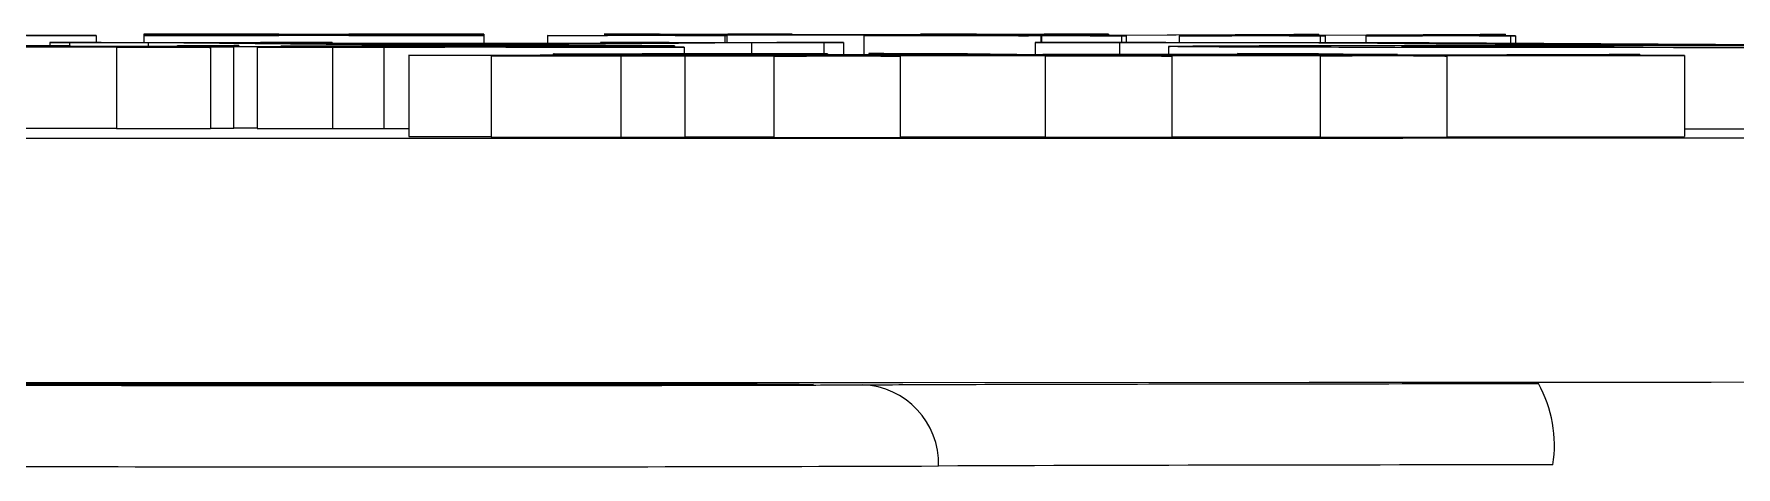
# Model space of a CAD drawing. Header units: millimetres. Extents: x 2063 to 4500, y 825 to 2548.
# Drawn here: x 3210.17 to 3231.14, y 1630.28 to 1635.62 of the extents above; entities that cross this region are included whole.
import ezdxf

# ---------------------------------------------------------------- set-up
doc = ezdxf.new("R2010")
doc.units = ezdxf.units.MM

msp = doc.modelspace()

# ---------------------------------------------------------------- linework, layer by layer
at = {"color": 7, "linetype": 'Continuous', "lineweight": 25}
for p, q in [((3210.93, 1635.599), (3208.508, 1635.598)), ((3209.913, 1635.476), (3210.606, 1635.477)), ((3210.361, 1635.512), (3210.361, 1635.513)), ((3210.361, 1635.513), (3213.84, 1635.513)), ((3210.603, 1635.512), (3210.361, 1635.512)), ((3210.361, 1635.512), (3210.361, 1635.477)), ((3210.585, 1635.599), (3210.893, 1635.599)), ((3210.603, 1635.512), (3210.603, 1635.477)), ((3210.606, 1635.477), (3210.606, 1635.467)), ((3210.893, 1635.599), (3210.93, 1635.599)), ((3210.93, 1635.599), (3210.93, 1635.513)), ((3211.518, 1635.617), (3211.518, 1635.618)), ((3211.518, 1635.618), (3215.71, 1635.618)), ((3212.715, 1635.617), (3211.518, 1635.617)), ((3211.518, 1635.617), (3211.518, 1635.6)), ((3211.518, 1635.599), (3211.518, 1635.6)), ((3211.518, 1635.6), (3212.715, 1635.6)), ((3215.71, 1635.599), (3211.518, 1635.599)), ((3211.518, 1635.599), (3211.518, 1635.513)), ((3214.646, 1635.483), (3211.574, 1635.51)), ((3211.574, 1635.51), (3211.574, 1635.467)), ((3211.936, 1635.478), (3212.687, 1635.479)), ((3211.936, 1635.467), (3211.936, 1635.478)), ((3212.687, 1635.479), (3212.629, 1635.476)), ((3212.629, 1635.476), (3212.629, 1635.469)), ((3212.687, 1635.479), (3212.687, 1635.465)), ((3212.715, 1635.617), (3212.715, 1635.6)), ((3212.95, 1635.51), (3213.756, 1635.502)), ((3213.183, 1635.6), (3213.183, 1635.616)), ((3213.84, 1635.512), (3213.516, 1635.512)), ((3213.516, 1635.512), (3213.516, 1635.504)), ((3213.756, 1635.502), (3217.391, 1635.502)), ((3213.837, 1635.501), (3215.452, 1635.486)), ((3217.229, 1635.501), (3213.837, 1635.501)), ((3213.84, 1635.513), (3213.84, 1635.512)), ((3213.84, 1635.512), (3213.84, 1635.502)), ((3214.046, 1635.616), (3214.046, 1635.6)), ((3215.71, 1635.617), (3214.514, 1635.617)), ((3214.514, 1635.617), (3214.514, 1635.6)), ((3214.514, 1635.6), (3215.71, 1635.6)), ((3215.856, 1635.483), (3214.646, 1635.483)), ((3214.646, 1635.483), (3214.646, 1635.463)), ((3215.452, 1635.486), (3215.533, 1635.486)), ((3215.533, 1635.486), (3217.229, 1635.501)), ((3215.71, 1635.618), (3215.71, 1635.617)), ((3215.71, 1635.617), (3215.71, 1635.6)), ((3215.71, 1635.6), (3215.71, 1635.599)), ((3215.71, 1635.599), (3215.71, 1635.502)), ((3219.009, 1635.51), (3215.856, 1635.483)), ((3218.678, 1635.598), (3216.494, 1635.599)), ((3216.494, 1635.599), (3216.521, 1635.599)), ((3216.494, 1635.599), (3216.494, 1635.502)), ((3216.521, 1635.599), (3216.729, 1635.599)), ((3217.148, 1635.512), (3217.148, 1635.513)), ((3217.148, 1635.513), (3220.142, 1635.513)), ((3217.391, 1635.512), (3217.148, 1635.512)), ((3217.148, 1635.512), (3217.148, 1635.502)), ((3217.191, 1635.617), (3217.22, 1635.618)), ((3217.451, 1635.617), (3217.191, 1635.617)), ((3217.22, 1635.618), (3219.508, 1635.617)), ((3217.233, 1635.6), (3217.883, 1635.616)), ((3217.391, 1635.512), (3217.391, 1635.502)), ((3217.391, 1635.502), (3218.119, 1635.509)), ((3217.426, 1635.475), (3218.061, 1635.473)), ((3217.451, 1635.617), (3217.451, 1635.606)), ((3217.883, 1635.616), (3217.878, 1635.616)), ((3218.061, 1635.473), (3218.061, 1635.455)), ((3218.356, 1635.607), (3218.066, 1635.6)), ((3221.425, 1635.607), (3218.356, 1635.607)), ((3218.715, 1635.616), (3218.383, 1635.608)), ((3218.383, 1635.608), (3221.452, 1635.607)), ((3218.497, 1635.599), (3218.705, 1635.599)), ((3218.705, 1635.599), (3218.678, 1635.598)), ((3218.678, 1635.598), (3218.678, 1635.513)), ((3218.705, 1635.599), (3218.705, 1635.513)), ((3218.715, 1635.616), (3218.715, 1635.608)), ((3219.009, 1635.51), (3219.009, 1635.364)), ((3219.48, 1635.617), (3219.219, 1635.617)), ((3219.219, 1635.617), (3219.219, 1635.608)), ((3219.508, 1635.617), (3219.48, 1635.617)), ((3219.48, 1635.617), (3219.48, 1635.608)), ((3219.508, 1635.617), (3219.508, 1635.608)), ((3220.142, 1635.512), (3219.899, 1635.512)), ((3219.899, 1635.512), (3219.899, 1635.374)), ((3220.142, 1635.513), (3220.142, 1635.512)), ((3220.142, 1635.512), (3220.142, 1635.364)), ((3220.395, 1635.598), (3220.422, 1635.599)), ((3222.579, 1635.598), (3220.395, 1635.598)), ((3220.395, 1635.598), (3220.395, 1635.365)), ((3220.422, 1635.599), (3220.63, 1635.599)), ((3221.092, 1635.616), (3221.121, 1635.617)), ((3221.352, 1635.616), (3221.092, 1635.616)), ((3221.092, 1635.616), (3221.092, 1635.607)), ((3221.121, 1635.617), (3223.409, 1635.617)), ((3221.134, 1635.599), (3221.425, 1635.607)), ((3221.352, 1635.616), (3221.352, 1635.607)), ((3221.452, 1635.607), (3221.783, 1635.615)), ((3221.783, 1635.615), (3221.779, 1635.616)), ((3222.616, 1635.615), (3221.966, 1635.599)), ((3222.093, 1635.599), (3222.095, 1635.599)), ((3222.095, 1635.599), (3222.299, 1635.598)), ((3222.505, 1635.512), (3222.505, 1635.514)), ((3222.505, 1635.514), (3227.359, 1635.514)), ((3223.545, 1635.512), (3222.505, 1635.512)), ((3222.505, 1635.512), (3222.505, 1635.366)), ((3222.581, 1635.598), (3222.579, 1635.598)), ((3222.579, 1635.514), (3222.579, 1635.598)), ((3223.567, 1635.597), (3222.581, 1635.598)), ((3222.581, 1635.598), (3222.581, 1635.514)), ((3222.794, 1635.599), (3225.692, 1635.616)), ((3223.16, 1635.599), (3223.114, 1635.599)), ((3223.38, 1635.616), (3223.12, 1635.616)), ((3223.12, 1635.616), (3223.12, 1635.601)), ((3225.102, 1635.61), (3223.16, 1635.599)), ((3223.409, 1635.617), (3223.38, 1635.616)), ((3223.38, 1635.616), (3223.38, 1635.603)), ((3223.409, 1635.617), (3223.409, 1635.603)), ((3223.472, 1635.598), (3223.627, 1635.598)), ((3223.545, 1635.512), (3223.545, 1635.366)), ((3223.627, 1635.598), (3223.567, 1635.597)), ((3223.567, 1635.597), (3223.567, 1635.514)), ((3223.627, 1635.598), (3223.627, 1635.514)), ((3224.281, 1635.597), (3224.341, 1635.598)), ((3226.017, 1635.596), (3224.281, 1635.597)), ((3224.281, 1635.597), (3224.281, 1635.514)), ((3224.341, 1635.598), (3224.493, 1635.598)), ((3224.929, 1635.598), (3225.204, 1635.61)), ((3225.204, 1635.61), (3225.102, 1635.61)), ((3225.102, 1635.61), (3225.102, 1635.606)), ((3230.345, 1635.482), (3225.279, 1635.509)), ((3225.753, 1635.601), (3225.643, 1635.598)), ((3225.692, 1635.616), (3225.998, 1635.616)), ((3227.429, 1635.61), (3225.753, 1635.601)), ((3225.998, 1635.616), (3225.782, 1635.604)), ((3225.782, 1635.604), (3225.884, 1635.604)), ((3225.884, 1635.604), (3227.99, 1635.615)), ((3225.923, 1635.597), (3226.077, 1635.597)), ((3225.998, 1635.616), (3225.998, 1635.604)), ((3226.077, 1635.597), (3226.017, 1635.596)), ((3226.017, 1635.596), (3226.017, 1635.514)), ((3226.077, 1635.597), (3226.077, 1635.514)), ((3226.578, 1635.596), (3226.637, 1635.597)), ((3228.365, 1635.595), (3226.578, 1635.596)), ((3226.578, 1635.596), (3226.578, 1635.514)), ((3226.637, 1635.597), (3226.792, 1635.597)), ((3227.277, 1635.597), (3227.531, 1635.61)), ((3227.359, 1635.514), (3232.926, 1635.483)), ((3227.531, 1635.61), (3227.429, 1635.61)), ((3227.429, 1635.61), (3227.429, 1635.605)), ((3227.99, 1635.615), (3228.296, 1635.615)), ((3228.296, 1635.615), (3227.992, 1635.597)), ((3228.221, 1635.596), (3228.425, 1635.596)), ((3228.296, 1635.615), (3228.296, 1635.596)), ((3228.425, 1635.596), (3228.365, 1635.595)), ((3228.365, 1635.595), (3228.365, 1635.509)), ((3228.425, 1635.596), (3228.425, 1635.508)), ((3213.265, 1635.462), (3206.272, 1635.462)), ((3206.619, 1635.459), (3211.473, 1635.459)), ((3211.589, 1635.459), (3209.566, 1635.459)), ((3210.26, 1635.466), (3209.971, 1635.463)), ((3209.971, 1635.463), (3211.358, 1635.463)), ((3211.936, 1635.466), (3210.26, 1635.466)), ((3210.26, 1635.466), (3210.26, 1635.463)), ((3210.606, 1635.467), (3211.936, 1635.467)), ((3211.184, 1635.454), (3211.589, 1635.455)), ((3212.34, 1635.453), (3211.184, 1635.454)), ((3211.184, 1635.454), (3211.184, 1634.454)), ((3211.473, 1635.459), (3211.936, 1635.46)), ((3211.589, 1635.455), (3211.589, 1635.459)), ((3212.687, 1635.465), (3211.936, 1635.466)), ((3211.936, 1635.466), (3211.936, 1635.46)), ((3211.936, 1635.46), (3212.629, 1635.459)), ((3212.629, 1635.459), (3212.282, 1635.458)), ((3212.34, 1635.453), (3212.34, 1634.453)), ((3212.629, 1635.469), (3212.687, 1635.465)), ((3212.629, 1634.459), (3212.629, 1635.459)), ((3212.745, 1635.463), (3213.265, 1635.462)), ((3213.843, 1635.453), (3212.918, 1635.455)), ((3212.918, 1635.455), (3215.23, 1635.455)), ((3212.918, 1635.455), (3212.918, 1634.455)), ((3213.265, 1635.47), (3213.207, 1635.47)), ((3213.207, 1635.462), (3213.207, 1635.47)), ((3215.23, 1635.471), (3213.265, 1635.47)), ((3213.265, 1635.47), (3213.265, 1635.463)), ((3214.074, 1635.462), (3213.265, 1635.463)), ((3213.265, 1635.463), (3215.23, 1635.463)), ((3213.265, 1635.463), (3213.265, 1635.462)), ((3213.265, 1635.462), (3213.265, 1635.455)), ((3214.478, 1635.455), (3213.843, 1635.453)), ((3213.843, 1635.453), (3213.843, 1634.453)), ((3214.594, 1635.463), (3214.074, 1635.462)), ((3214.074, 1635.462), (3214.074, 1635.455)), ((3218.177, 1635.455), (3214.478, 1635.455)), ((3214.478, 1635.455), (3214.478, 1634.455)), ((3215.23, 1635.463), (3214.594, 1635.463)), ((3214.594, 1635.463), (3214.594, 1635.455)), ((3216.239, 1635.355), (3214.787, 1635.357)), ((3214.787, 1635.357), (3214.787, 1634.357)), ((3215.23, 1635.463), (3215.23, 1635.471)), ((3215.23, 1635.455), (3215.23, 1635.463)), ((3215.802, 1635.35), (3219.341, 1635.351)), ((3217.4, 1635.347), (3215.802, 1635.35)), ((3215.802, 1635.35), (3215.802, 1634.35)), ((3215.981, 1635.472), (3215.981, 1635.463)), ((3215.981, 1635.463), (3216.039, 1635.463)), ((3217.946, 1635.463), (3215.981, 1635.463)), ((3215.981, 1635.463), (3215.981, 1635.455)), ((3215.981, 1635.455), (3216.27, 1635.455)), ((3216.722, 1635.357), (3216.239, 1635.355)), ((3216.239, 1635.355), (3216.239, 1635.35)), ((3216.565, 1635.373), (3216.565, 1635.35)), ((3217.194, 1635.361), (3216.58, 1635.357)), ((3216.58, 1635.357), (3222.095, 1635.36)), ((3217.24, 1635.364), (3216.611, 1635.372)), ((3216.611, 1635.372), (3216.611, 1635.357)), ((3216.709, 1635.363), (3217.24, 1635.364)), ((3217.952, 1635.361), (3216.709, 1635.363)), ((3228.496, 1635.361), (3216.722, 1635.357)), ((3216.722, 1635.357), (3216.722, 1635.35)), ((3216.963, 1635.361), (3217.194, 1635.361)), ((3217.194, 1635.361), (3217.194, 1635.358)), ((3218.186, 1635.35), (3217.4, 1635.347)), ((3217.4, 1635.347), (3217.4, 1634.347)), ((3217.426, 1635.464), (3217.946, 1635.463)), ((3217.541, 1635.371), (3218.17, 1635.364)), ((3217.657, 1635.456), (3218.177, 1635.455)), ((3217.946, 1635.463), (3217.946, 1635.455)), ((3218.448, 1635.363), (3217.952, 1635.361)), ((3217.952, 1635.361), (3217.952, 1635.358)), ((3218.17, 1635.364), (3221.643, 1635.365)), ((3218.177, 1635.455), (3218.177, 1635.364)), ((3219.411, 1635.35), (3218.186, 1635.35)), ((3218.186, 1635.35), (3218.186, 1634.35)), ((3221.715, 1635.364), (3218.448, 1635.363)), ((3218.448, 1635.363), (3218.448, 1635.358)), ((3218.954, 1635.355), (3219.901, 1635.356)), ((3218.954, 1635.355), (3218.954, 1635.351)), ((3219.282, 1635.346), (3219.686, 1635.347)), ((3220.839, 1635.345), (3219.282, 1635.346)), ((3219.282, 1635.346), (3219.282, 1634.346)), ((3219.686, 1635.347), (3219.411, 1635.35)), ((3219.411, 1635.35), (3219.411, 1635.346)), ((3219.886, 1635.374), (3219.945, 1635.373)), ((3219.945, 1635.373), (3219.945, 1635.364)), ((3220.228, 1635.351), (3222.678, 1635.352)), ((3222.747, 1635.352), (3220.297, 1635.351)), ((3220.456, 1635.379), (3221.409, 1635.38)), ((3220.456, 1635.379), (3220.456, 1635.365)), ((3220.839, 1635.345), (3220.839, 1634.345)), ((3222.095, 1635.36), (3221.715, 1635.364)), ((3221.715, 1635.364), (3221.715, 1635.359)), ((3222.298, 1635.356), (3223.251, 1635.357)), ((3222.298, 1635.356), (3222.298, 1635.352)), ((3222.526, 1635.365), (3225.863, 1635.367)), ((3225.935, 1635.366), (3222.598, 1635.364)), ((3222.598, 1635.364), (3222.978, 1635.36)), ((3222.627, 1635.347), (3223.032, 1635.348)), ((3224.188, 1635.346), (3222.627, 1635.347)), ((3222.627, 1635.347), (3222.627, 1634.347)), ((3223.032, 1635.348), (3222.747, 1635.352)), ((3222.747, 1635.352), (3222.747, 1635.347)), ((3222.978, 1635.36), (3228.424, 1635.362)), ((3223.561, 1635.353), (3226.081, 1635.354)), ((3226.15, 1635.353), (3223.631, 1635.352)), ((3224.148, 1635.465), (3224.148, 1635.366)), ((3224.188, 1635.346), (3224.188, 1634.346)), ((3224.997, 1635.377), (3225.855, 1635.379)), ((3225.863, 1635.367), (3224.997, 1635.377)), ((3224.997, 1635.377), (3224.997, 1635.366)), ((3225.691, 1635.358), (3226.641, 1635.359)), ((3225.691, 1635.358), (3225.691, 1635.353)), ((3226.97, 1635.365), (3225.935, 1635.366)), ((3225.935, 1635.366), (3225.935, 1635.361)), ((3226.019, 1635.348), (3226.412, 1635.35)), ((3227.579, 1635.347), (3226.019, 1635.348)), ((3226.019, 1635.348), (3226.019, 1634.348)), ((3226.412, 1635.35), (3226.15, 1635.353)), ((3226.15, 1635.353), (3226.15, 1635.349)), ((3226.965, 1635.354), (3229.279, 1635.355)), ((3226.97, 1635.365), (3226.97, 1635.361)), ((3230.507, 1635.354), (3227.034, 1635.353)), ((3227.579, 1635.347), (3227.579, 1634.347)), ((3228.306, 1635.364), (3228.306, 1635.362)), ((3228.637, 1635.359), (3228.496, 1635.361)), ((3228.496, 1635.361), (3228.496, 1635.355)), ((3228.909, 1635.359), (3228.637, 1635.359)), ((3228.637, 1635.359), (3228.637, 1635.355)), ((3228.909, 1635.359), (3228.909, 1635.355)), ((3229.279, 1635.355), (3229.867, 1635.355)), ((3229.577, 1635.364), (3229.577, 1635.355)), ((3229.867, 1635.355), (3230.507, 1635.354)), ((3229.957, 1635.365), (3229.957, 1635.355)), ((3230.507, 1635.354), (3230.507, 1634.354)), ((3209.624, 1634.459), (3211.184, 1634.459)), ((3211.184, 1634.454), (3212.34, 1634.453)), ((3212.34, 1634.458), (3212.629, 1634.459)), ((3212.629, 1634.462), (3212.918, 1634.462)), ((3212.918, 1634.455), (3213.843, 1634.453)), ((3213.843, 1634.453), (3214.478, 1634.455)), ((3214.478, 1634.455), (3214.787, 1634.455)), ((3214.787, 1634.357), (3215.802, 1634.355)), ((3215.802, 1634.35), (3217.4, 1634.347)), ((3217.4, 1634.347), (3218.186, 1634.35)), ((3218.186, 1634.35), (3219.282, 1634.35)), ((3219.282, 1634.346), (3220.839, 1634.345)), ((3220.839, 1634.351), (3222.627, 1634.351)), ((3222.627, 1634.347), (3224.188, 1634.346)), ((3224.188, 1634.352), (3226.019, 1634.353)), ((3226.019, 1634.348), (3227.579, 1634.347)), ((3227.579, 1634.353), (3230.507, 1634.354))]:
    msp.add_line(p, q, dxfattribs=at)
at = {"color": 7, "linetype": 'Continuous', "lineweight": 25, "flags": 128}
for points in [[(3148.396, 1631.42), (3150.47, 1631.41), (3152.864, 1631.4), (3155.565, 1631.391), (3158.56, 1631.382), (3161.834, 1631.374), (3165.371, 1631.367), (3169.153, 1631.359), (3173.161, 1631.353), (3177.376, 1631.347), (3181.776, 1631.342), (3186.339, 1631.337), (3191.043, 1631.333), (3195.865, 1631.33), (3200.779, 1631.327), (3205.762, 1631.326), (3210.789, 1631.325), (3215.835, 1631.325), (3220.875, 1631.325), (3225.883, 1631.327), (3230.835, 1631.329), (3235.706, 1631.331)], [(3210.07, 1631.307), (3210.896, 1631.309), (3211.973, 1631.311), (3213.227, 1631.312), (3214.573, 1631.312), (3215.919, 1631.312), (3217.173, 1631.311), (3218.25, 1631.309), (3219.077, 1631.307), (3219.596, 1631.304), (3219.773, 1631.301), (3219.596, 1631.298), (3219.077, 1631.296), (3218.25, 1631.293), (3217.173, 1631.291), (3215.919, 1631.29), (3214.573, 1631.29), (3213.227, 1631.29), (3211.973, 1631.291), (3210.896, 1631.293), (3210.07, 1631.296)]]:
    msp.add_lwpolyline(points, dxfattribs=at)
at = {"color": 7, "linetype": 'Continuous', "lineweight": 25}
for centre, radius, start, end in [((3220.343, 1630.326), 0.971, 358.1826, 87.9964), ((3227.343, 1630.551), 1.561, 351.0968, 29.1481), ((3214.573, 3622.599), 1992.314, 269.806162, 270.193839), ((3228.447, -244.776), 1875.085, 89.986579, 90.217963)]:
    msp.add_arc(centre, radius, start, end, dxfattribs=at)
for points, knots in [([(3210.073, 1635.6), (3210.085, 1635.6), (3210.105, 1635.6), (3210.187, 1635.599), (3210.282, 1635.599), (3210.42, 1635.599), (3210.524, 1635.599), (3210.585, 1635.599)], [0, 0, 0, 0, 0.282665, 0.424863, 0.567605, 0.744514, 1, 1, 1, 1]), ([(3211.574, 1635.51), (3211.532, 1635.51), (3211.448, 1635.511), (3211.262, 1635.511), (3211.002, 1635.512), (3210.775, 1635.512), (3210.641, 1635.512), (3210.603, 1635.512)], [0, 0, 0, 0, 0.25387, 0.509596, 0.715202, 0.920342, 1, 1, 1, 1]), ([(3213.183, 1635.616), (3213.18, 1635.616), (3213.174, 1635.617), (3213.117, 1635.617), (3213.021, 1635.617), (3212.883, 1635.617), (3212.775, 1635.617), (3212.715, 1635.617)], [0, 0, 0, 0, 0.210223, 0.375759, 0.542534, 0.746796, 1, 1, 1, 1]), ([(3212.715, 1635.6), (3212.785, 1635.6), (3212.901, 1635.6), (3213.039, 1635.6), (3213.124, 1635.6), (3213.176, 1635.6), (3213.18, 1635.6), (3213.183, 1635.6)], [0, 0, 0, 0, 0.2944044, 0.4877252, 0.6436082, 0.7993468, 1, 1, 1, 1]), ([(3213.516, 1635.512), (3213.429, 1635.512), (3213.289, 1635.512), (3213.12, 1635.512), (3213.013, 1635.512), (3212.94, 1635.512), (3212.889, 1635.511), (3212.876, 1635.511), (3212.869, 1635.511)], [0, 0, 0, 0, 0.25713, 0.418126, 0.515419, 0.613557, 0.771961, 1, 1, 1, 1]), ([(3212.869, 1635.511), (3212.87, 1635.511), (3212.873, 1635.51), (3212.888, 1635.51), (3212.925, 1635.51), (3212.95, 1635.51)], [0, 0, 0, 0, 0.25103, 0.502225, 1, 1, 1, 1]), ([(3213.207, 1635.47), (3213.804, 1635.471), (3214.823, 1635.472), (3216.288, 1635.473), (3217.045, 1635.474), (3217.426, 1635.475)], [0, 0, 0, 0, 0.41234, 0.704495, 1, 1, 1, 1]), ([(3214.514, 1635.617), (3214.425, 1635.617), (3214.3, 1635.617), (3214.158, 1635.617), (3214.085, 1635.617), (3214.049, 1635.617), (3214.047, 1635.616), (3214.046, 1635.616)], [0, 0, 0, 0, 0.364031, 0.510061, 0.655864, 0.843841, 1, 1, 1, 1]), ([(3214.046, 1635.6), (3214.049, 1635.6), (3214.053, 1635.6), (3214.113, 1635.6), (3214.191, 1635.6), (3214.327, 1635.6), (3214.437, 1635.6), (3214.514, 1635.6)], [0, 0, 0, 0, 0.250411, 0.398556, 0.54744, 0.686236, 1, 1, 1, 1]), ([(3218.061, 1635.473), (3217.713, 1635.473), (3217.19, 1635.472), (3216.498, 1635.472), (3216.153, 1635.472), (3215.981, 1635.472)], [0, 0, 0, 0, 0.499885, 0.749929, 1, 1, 1, 1]), ([(3216.729, 1635.599), (3216.798, 1635.599), (3216.914, 1635.599), (3217.057, 1635.6), (3217.149, 1635.6), (3217.212, 1635.6), (3217.226, 1635.6), (3217.233, 1635.6)], [0, 0, 0, 0, 0.290077, 0.48445, 0.638173, 0.79153, 1, 1, 1, 1]), ([(3218.2, 1635.51), (3218.191, 1635.51), (3218.177, 1635.511), (3218.098, 1635.511), (3218.002, 1635.512), (3217.848, 1635.512), (3217.637, 1635.512), (3217.476, 1635.512), (3217.391, 1635.512)], [0, 0, 0, 0, 0.284135, 0.450473, 0.560568, 0.671794, 0.825494, 1, 1, 1, 1]), ([(3217.872, 1635.616), (3217.859, 1635.617), (3217.833, 1635.617), (3217.749, 1635.617), (3217.622, 1635.617), (3217.515, 1635.617), (3217.451, 1635.617)], [0, 0, 0, 0, 0.204883, 0.408937, 0.643499, 1, 1, 1, 1]), ([(3218.069, 1635.6), (3218.068, 1635.6), (3218.067, 1635.6), (3218.106, 1635.599), (3218.168, 1635.599), (3218.283, 1635.599), (3218.398, 1635.599), (3218.48, 1635.599), (3218.497, 1635.599)], [0, 0, 0, 0, 0.132198, 0.30903, 0.458399, 0.607839, 0.921168, 1, 1, 1, 1]), ([(3218.119, 1635.509), (3218.129, 1635.509), (3218.151, 1635.509), (3218.184, 1635.509), (3218.193, 1635.51), (3218.2, 1635.51)], [0, 0, 0, 0, 0.2502199, 0.5005081, 1, 1, 1, 1]), ([(3219.219, 1635.617), (3219.127, 1635.617), (3218.998, 1635.617), (3218.848, 1635.617), (3218.773, 1635.616), (3218.729, 1635.616), (3218.719, 1635.616), (3218.715, 1635.616)], [0, 0, 0, 0, 0.375821, 0.523807, 0.672057, 0.853203, 1, 1, 1, 1]), ([(3219.899, 1635.512), (3219.775, 1635.512), (3219.565, 1635.512), (3219.309, 1635.512), (3219.124, 1635.511), (3219.049, 1635.511), (3219.017, 1635.51), (3219.009, 1635.51)], [0, 0, 0, 0, 0.268165, 0.456817, 0.645375, 0.906381, 1, 1, 1, 1]), ([(3220.63, 1635.599), (3220.699, 1635.599), (3220.815, 1635.599), (3220.958, 1635.599), (3221.05, 1635.599), (3221.113, 1635.599), (3221.126, 1635.599), (3221.134, 1635.599)], [0, 0, 0, 0, 0.290077, 0.48445, 0.638173, 0.79153, 1, 1, 1, 1]), ([(3221.772, 1635.616), (3221.759, 1635.616), (3221.734, 1635.616), (3221.649, 1635.616), (3221.522, 1635.616), (3221.416, 1635.616), (3221.352, 1635.616)], [0, 0, 0, 0, 0.204883, 0.408937, 0.643499, 1, 1, 1, 1]), ([(3221.967, 1635.599), (3221.966, 1635.599), (3221.964, 1635.599), (3221.995, 1635.599), (3222.047, 1635.599), (3222.083, 1635.599), (3222.093, 1635.599)], [0, 0, 0, 0, 0.177122, 0.589108, 0.884827, 1, 1, 1, 1]), ([(3222.299, 1635.598), (3222.355, 1635.598), (3222.462, 1635.598), (3222.608, 1635.599), (3222.721, 1635.599), (3222.769, 1635.599), (3222.794, 1635.599)], [0, 0, 0, 0, 0.2469872, 0.468153, 0.7284619, 1, 1, 1, 1]), ([(3223.12, 1635.616), (3223.028, 1635.616), (3222.899, 1635.616), (3222.749, 1635.616), (3222.673, 1635.616), (3222.63, 1635.615), (3222.62, 1635.615), (3222.616, 1635.615)], [0, 0, 0, 0, 0.3758207, 0.5238074, 0.6720575, 0.8532035, 1, 1, 1, 1]), ([(3223.119, 1635.599), (3223.119, 1635.599), (3223.121, 1635.599), (3223.163, 1635.598), (3223.241, 1635.598), (3223.348, 1635.598), (3223.432, 1635.598), (3223.472, 1635.598)], [0, 0, 0, 0, 0.063168, 0.286153, 0.501453, 0.758451, 1, 1, 1, 1]), ([(3225.279, 1635.509), (3225.108, 1635.51), (3224.844, 1635.511), (3224.171, 1635.512), (3223.766, 1635.512), (3223.545, 1635.512)], [0, 0, 0, 0, 0.454509, 0.703285, 1, 1, 1, 1]), ([(3224.148, 1635.465), (3224.175, 1635.467), (3224.235, 1635.47), (3225.02, 1635.475), (3226.731, 1635.479), (3228.579, 1635.481), (3229.859, 1635.482), (3230.345, 1635.482)], [0, 0, 0, 0, 0.183074, 0.416875, 0.642834, 0.864166, 1, 1, 1, 1]), ([(3224.493, 1635.598), (3224.54, 1635.598), (3224.617, 1635.598), (3224.724, 1635.598), (3224.8, 1635.598), (3224.872, 1635.598), (3224.908, 1635.598), (3224.925, 1635.598), (3224.929, 1635.598)], [0, 0, 0, 0, 0.219728, 0.360437, 0.501962, 0.629609, 0.910972, 1, 1, 1, 1]), ([(3225.643, 1635.598), (3225.636, 1635.598), (3225.624, 1635.598), (3225.682, 1635.597), (3225.779, 1635.597), (3225.878, 1635.597), (3225.923, 1635.597)], [0, 0, 0, 0, 0.280717, 0.477013, 0.764436, 1, 1, 1, 1]), ([(3226.792, 1635.597), (3226.856, 1635.597), (3226.956, 1635.597), (3227.088, 1635.597), (3227.175, 1635.597), (3227.243, 1635.597), (3227.264, 1635.597), (3227.277, 1635.597)], [0, 0, 0, 0, 0.286948, 0.445283, 0.603611, 0.766841, 1, 1, 1, 1]), ([(3227.025, 1635.466), (3227.056, 1635.468), (3227.117, 1635.471), (3227.799, 1635.475), (3229.147, 1635.478), (3230.832, 1635.48), (3232.18, 1635.48), (3232.958, 1635.48), (3233.08, 1635.48)], [0, 0, 0, 0, 0.200351, 0.402646, 0.59747, 0.766762, 0.96323, 1, 1, 1, 1]), ([(3227.992, 1635.597), (3227.98, 1635.597), (3227.964, 1635.597), (3228.012, 1635.596), (3228.069, 1635.596), (3228.145, 1635.596), (3228.196, 1635.596), (3228.221, 1635.596)], [0, 0, 0, 0, 0.409045, 0.568709, 0.729731, 0.871998, 1, 1, 1, 1]), ([(3211.358, 1635.463), (3211.524, 1635.463), (3211.841, 1635.463), (3212.305, 1635.463), (3212.598, 1635.463), (3212.745, 1635.463)], [0, 0, 0, 0, 0.35686, 0.67714, 1, 1, 1, 1]), ([(3212.284, 1635.458), (3212.285, 1635.457), (3212.288, 1635.456), (3212.304, 1635.455), (3212.328, 1635.454), (3212.34, 1635.453)], [0, 0, 0, 0, 0.333361, 0.666606, 1, 1, 1, 1]), ([(3214.787, 1635.357), (3215.005, 1635.357), (3215.48, 1635.358), (3216.212, 1635.359), (3216.671, 1635.361), (3216.963, 1635.361)], [0, 0, 0, 0, 0.234297, 0.511813, 1, 1, 1, 1]), ([(3216.039, 1635.463), (3216.205, 1635.463), (3216.522, 1635.463), (3216.987, 1635.464), (3217.279, 1635.464), (3217.426, 1635.464)], [0, 0, 0, 0, 0.35686, 0.67714, 1, 1, 1, 1]), ([(3216.27, 1635.455), (3216.437, 1635.455), (3216.753, 1635.455), (3217.218, 1635.456), (3217.51, 1635.456), (3217.657, 1635.456)], [0, 0, 0, 0, 0.35686, 0.67714, 1, 1, 1, 1]), ([(3216.611, 1635.372), (3216.585, 1635.372), (3216.533, 1635.373), (3216.674, 1635.374), (3217.033, 1635.375), (3217.422, 1635.375), (3217.674, 1635.376)], [0, 0, 0, 0, 0.211302, 0.416468, 0.621501, 1, 1, 1, 1]), ([(3219.945, 1635.373), (3219.612, 1635.373), (3219.039, 1635.373), (3218.384, 1635.373), (3217.98, 1635.373), (3217.772, 1635.373), (3217.631, 1635.372), (3217.553, 1635.372), (3217.522, 1635.372), (3217.534, 1635.372), (3217.541, 1635.371)], [0, 0, 0, 0, 0.358025, 0.615683, 0.704922, 0.795041, 0.841826, 0.888488, 0.9407, 1, 1, 1, 1]), ([(3217.674, 1635.376), (3217.706, 1635.376), (3217.77, 1635.375), (3218.127, 1635.375), (3218.835, 1635.374), (3219.49, 1635.374), (3219.886, 1635.374)], [0, 0, 0, 0, 0.10724, 0.21472, 0.525104, 1, 1, 1, 1]), ([(3219.341, 1635.351), (3219.312, 1635.351), (3219.254, 1635.352), (3219.131, 1635.353), (3219.023, 1635.354), (3218.954, 1635.355)], [0, 0, 0, 0, 0.267397, 0.53481, 1, 1, 1, 1]), ([(3219.901, 1635.356), (3219.941, 1635.356), (3220.007, 1635.354), (3220.121, 1635.353), (3220.192, 1635.352), (3220.228, 1635.351)], [0, 0, 0, 0, 0.437841, 0.718884, 1, 1, 1, 1]), ([(3220.297, 1635.351), (3220.355, 1635.35), (3220.466, 1635.349), (3220.646, 1635.347), (3220.774, 1635.345), (3220.839, 1635.345)], [0, 0, 0, 0, 0.361832, 0.680859, 1, 1, 1, 1]), ([(3221.643, 1635.365), (3221.527, 1635.366), (3221.296, 1635.369), (3220.918, 1635.374), (3220.621, 1635.377), (3220.456, 1635.379)], [0, 0, 0, 0, 0.3079389, 0.6158743, 1, 1, 1, 1]), ([(3221.409, 1635.38), (3221.506, 1635.379), (3221.701, 1635.376), (3222.083, 1635.371), (3222.362, 1635.367), (3222.526, 1635.365)], [0, 0, 0, 0, 0.289421, 0.578839, 1, 1, 1, 1]), ([(3222.678, 1635.352), (3222.648, 1635.353), (3222.587, 1635.353), (3222.47, 1635.355), (3222.363, 1635.356), (3222.298, 1635.356)], [0, 0, 0, 0, 0.278089, 0.556193, 1, 1, 1, 1]), ([(3223.251, 1635.357), (3223.294, 1635.357), (3223.359, 1635.355), (3223.471, 1635.354), (3223.531, 1635.353), (3223.561, 1635.353)], [0, 0, 0, 0, 0.499817, 0.749886, 1, 1, 1, 1]), ([(3223.631, 1635.352), (3223.689, 1635.351), (3223.801, 1635.35), (3223.985, 1635.348), (3224.121, 1635.347), (3224.188, 1635.346)], [0, 0, 0, 0, 0.353076, 0.676475, 1, 1, 1, 1]), ([(3232.477, 1635.45), (3231.809, 1635.45), (3230.574, 1635.45), (3228.806, 1635.451), (3227.143, 1635.453), (3225.624, 1635.455), (3224.479, 1635.459), (3224.171, 1635.463), (3224.152, 1635.465), (3224.148, 1635.465)], [0, 0, 0, 0, 0.160365, 0.296332, 0.431737, 0.589347, 0.747826, 0.949128, 1, 1, 1, 1]), ([(3226.081, 1635.354), (3226.051, 1635.354), (3225.99, 1635.355), (3225.867, 1635.356), (3225.759, 1635.357), (3225.691, 1635.358)], [0, 0, 0, 0, 0.267337, 0.534687, 1, 1, 1, 1]), ([(3225.855, 1635.379), (3225.948, 1635.377), (3226.134, 1635.375), (3226.492, 1635.37), (3226.799, 1635.367), (3226.97, 1635.365)], [0, 0, 0, 0, 0.307881, 0.615778, 1, 1, 1, 1]), ([(3226.641, 1635.359), (3226.678, 1635.358), (3226.74, 1635.357), (3226.855, 1635.355), (3226.928, 1635.354), (3226.965, 1635.354)], [0, 0, 0, 0, 0.437947, 0.718933, 1, 1, 1, 1]), ([(3233.427, 1635.453), (3232.758, 1635.453), (3231.412, 1635.453), (3229.604, 1635.454), (3228.284, 1635.457), (3227.361, 1635.46), (3227.053, 1635.464), (3227.031, 1635.466), (3227.025, 1635.466)], [0, 0, 0, 0, 0.196061, 0.394111, 0.547436, 0.700125, 0.928087, 1, 1, 1, 1]), ([(3227.034, 1635.353), (3227.093, 1635.352), (3227.203, 1635.351), (3227.382, 1635.349), (3227.513, 1635.348), (3227.579, 1635.347)], [0, 0, 0, 0, 0.361759, 0.680808, 1, 1, 1, 1]), ([(3228.424, 1635.362), (3228.37, 1635.362), (3228.301, 1635.363), (3228.323, 1635.363), (3228.327, 1635.364)], [0, 0, 0, 0, 0.784657, 1, 1, 1, 1]), ([(3228.354, 1635.365), (3228.38, 1635.365), (3228.434, 1635.365), (3228.699, 1635.366), (3228.968, 1635.366), (3229.207, 1635.366), (3229.261, 1635.366)], [0, 0, 0, 0, 0.194719, 0.390632, 0.863045, 1, 1, 1, 1]), ([(3229.577, 1635.364), (3229.45, 1635.364), (3229.107, 1635.363), (3228.962, 1635.361), (3228.924, 1635.36), (3228.909, 1635.359)], [0, 0, 0, 0, 0.268239, 0.722981, 1, 1, 1, 1]), ([(3229.261, 1635.366), (3229.342, 1635.366), (3229.492, 1635.366), (3229.701, 1635.366), (3229.842, 1635.366), (3229.934, 1635.366), (3229.952, 1635.365), (3229.957, 1635.365)], [0, 0, 0, 0, 0.281585, 0.522569, 0.762523, 0.925805, 1, 1, 1, 1]), ([(3229.957, 1635.365), (3229.953, 1635.365), (3229.94, 1635.365), (3229.771, 1635.365), (3229.638, 1635.364), (3229.577, 1635.364)], [0, 0, 0, 0, 0.206018, 0.636041, 1, 1, 1, 1]), ([(3283.019, 1634.475), (3282.971, 1634.471), (3282.864, 1634.463), (3281.995, 1634.451), (3280.514, 1634.437), (3278.338, 1634.423), (3275.508, 1634.41), (3271.994, 1634.397), (3267.84, 1634.385), (3263.097, 1634.374), (3257.835, 1634.364), (3252.143, 1634.355), (3246.121, 1634.347), (3239.898, 1634.341), (3233.532, 1634.336), (3227.179, 1634.333), (3220.841, 1634.331), (3214.573, 1634.331), (3208.306, 1634.331), (3201.967, 1634.333), (3195.615, 1634.336), (3189.249, 1634.341), (3183.026, 1634.347), (3177.003, 1634.355), (3171.311, 1634.364), (3166.05, 1634.374), (3161.306, 1634.385), (3157.152, 1634.397), (3153.638, 1634.41), (3150.808, 1634.423), (3148.633, 1634.437), (3147.152, 1634.451), (3146.28, 1634.463), (3146.174, 1634.471), (3146.126, 1634.475)], [0, 0, 0, 0, 0.023828, 0.053273, 0.084485, 0.115699, 0.147957, 0.180726, 0.213842, 0.247136, 0.28043, 0.313546, 0.346314, 0.378573, 0.409785, 0.440999, 0.470442, 0.499888, 0.529332, 0.558778, 0.58999, 0.621203, 0.653462, 0.68623, 0.719347, 0.752641, 0.785934, 0.819051, 0.851819, 0.884078, 0.915289, 0.946503, 0.975948, 1, 1, 1, 1]), ([(3230.507, 1634.451), (3230.614, 1634.45), (3231.034, 1634.45), (3231.474, 1634.45), (3231.803, 1634.45)], [0, 0, 0, 0, 0.254888, 1, 1, 1, 1]), ([(3208.769, 1631.296), (3209.033, 1631.295), (3209.574, 1631.293), (3210.993, 1631.29), (3212.709, 1631.288), (3214.573, 1631.288), (3216.437, 1631.288), (3218.154, 1631.29), (3219.572, 1631.293), (3220.113, 1631.295), (3220.377, 1631.296)], [0, 0, 0, 0, 0.122089, 0.25, 0.377911, 0.5, 0.622089, 0.75, 0.877911, 1, 1, 1, 1]), ([(3220.377, 1631.296), (3220.768, 1631.298), (3221.563, 1631.302), (3223.553, 1631.306), (3225.967, 1631.31), (3227.804, 1631.311), (3228.707, 1631.311)], [0, 0, 0, 0, 0.245796, 0.5, 0.754204, 1, 1, 1, 1])]:
    msp.add_open_spline(points, degree=3, knots=knots, dxfattribs=at)

doc.saveas('drawing.dxf')
